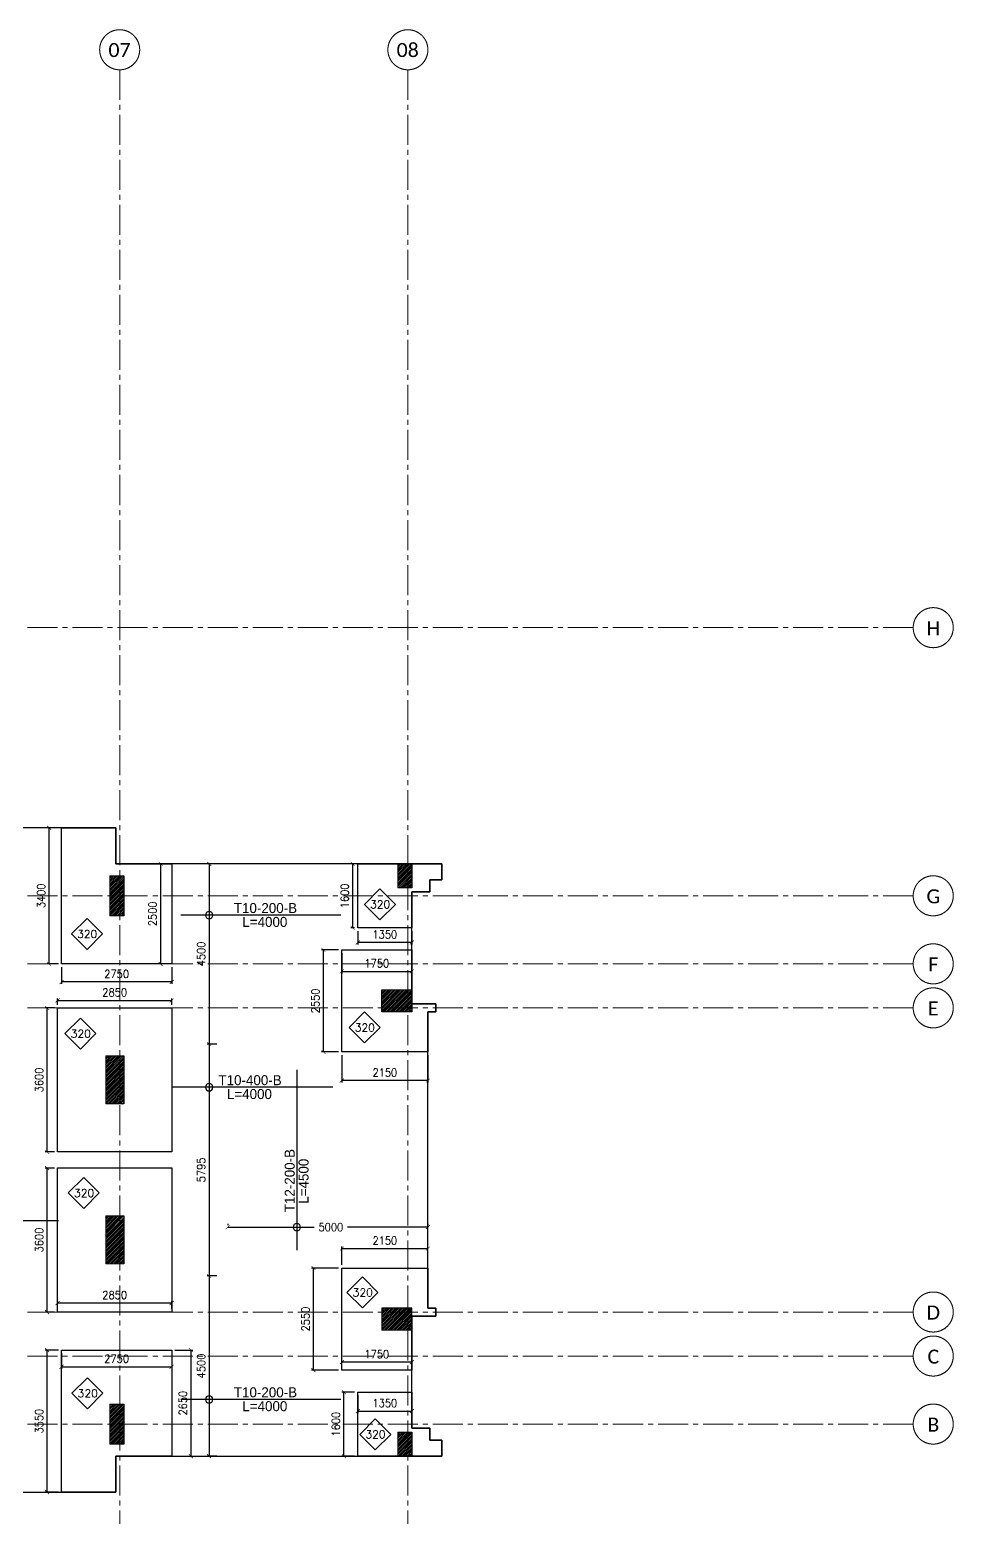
# Model space of a CAD drawing. Header units: millimetres. Extents: x -967280 to 3852, y 2833 to 1955156.
# Drawn here: x -604075 to -581004, y 791610 to 828778 of the extents above; entities that cross this region are included whole.
import ezdxf

# ---------------------------------------------------------------- set-up
doc = ezdxf.new("R2010")
doc.units = ezdxf.units.MM
doc.header["$LTSCALE"] = 1000
doc.header["$PDMODE"] = 35
doc.header["$PDSIZE"] = 25
for name, pattern in [('$0$DASHED2', [0.375, 0.25, -0.125]), ('Columns_Structural070816$0$CENTER2', [1.125, 0.75, -0.125, 0.125, -0.125]), ('HRZN_Line-Ptrn-Sold', [9144001.0, 9144000.0, -1])]:
    doc.linetypes.add(name, pattern=pattern)
for name, color, linetype in [('_N-DIM 3', 7, 'Continuous'), ('B05-FIRST FLOOR PLAN$0$STR_ROOF RFT$0$S-SYMB', 30, 'Continuous'), ('S - col hach', 1, 'Continuous'), ('S -Beams', 2, 'Continuous'), ('S-TEXT', 2, 'Continuous'), ('SLAB', 210, 'Continuous')]:
    doc.layers.add(name, color=color, linetype=linetype)
for name, color, linetype, lineweight in [('A-AX-ATT-100', 7, 'HRZN_Line-Ptrn-Sold', 18), ('S - column', 6, 'Continuous', 60), ('ST-000-AXIS', 9, 'Columns_Structural070816$0$CENTER2', 9), ('ST-203-SLAB-TXT', 7, 'Continuous', 30), ('ST-RFT-BOT', 2, '$0$DASHED2', 30)]:
    doc.layers.add(name, color=color, linetype=linetype, lineweight=lineweight)
doc.styles.add('B05-FIRST FLOOR PLAN$0$T25-100', font='STENCIL.shx', dxfattribs={"height": 250})
doc.styles.add('Calibri_2', font='calibri.ttf', dxfattribs={"height": 300})
doc.styles.add('ROMANC', font='romanc.shx')
doc.styles.add('TUNELNO', font='romans.shx', dxfattribs={"width": 0.9})
doc.dimstyles.new('Copy(2) of DSEC', dxfattribs={"dimtxt": 200, "dimasz": 100, "dimexe": 50, "dimexo": 80, "dimgap": 100, "dimtad": 1, "dimdec": 0, "dimrnd": 5, "dimzin": 0, "dimdsep": 46, "dimtxsty": 'TUNELNO', "dimblk": 'ARCHTICK', "dimcen": 0.09, "dimclrd": 1, "dimclre": 1, "dimclrt": 3, "dimadec": 0, "dimazin": 0, "dimtfac": 0.78125, "dimtdec": 0, "dimtix": 1, "dimtmove": 2, "dimatfit": 3, "dimldrblk": 'ARCHTICK', "dimfxl": 1, "dimtolj": 1, "dimtzin": 0, "dimarcsym": 0})
pattern_1 = [(45, (-768827.84, -371697.415), (-22.4506403, 22.4506403), [])]

# ---------------------------------------------------------------- blocks, each defined once
blk = doc.blocks.new('_ArchTick')
at = {"color": 0, "linetype": 'ByBlock', "const_width": 0.15}
blk.add_lwpolyline([(-0.5, -0.5), (0.5, 0.5)], dxfattribs=at)
blk = doc.blocks.new('*D1324')
at = {"layer": '_N-DIM 3', "color": 1, "linetype": 'Continuous', "lineweight": -2, "ltscale": 30, "transparency": 16777216}
for p, q in [((-603359, 808837), (-603642, 808837)), ((-603592, 805437), (-603592, 808837)), ((-603359, 805437), (-603642, 805437))]:
    blk.add_line(p, q, dxfattribs=at)
at = {"layer": 'Defpoints', "color": 0, "linetype": 'Continuous', "ltscale": 30, "transparency": 16777216}
for p in [(-603592, 808837), (-603279, 808837), (-603279, 805437)]:
    blk.add_point(p, dxfattribs=at)
at = {"layer": '_N-DIM 3', "color": 1, "linetype": 'Continuous', "lineweight": -2, "ltscale": 30, "transparency": 16777216, "xscale": 100, "yscale": 100, "zscale": 100}
for p, rotation in [((-603592, 808837), 90), ((-603592, 805437), 270)]:
    blk.add_blockref('_ArchTick', p, dxfattribs=dict(at, rotation=rotation))
at = {"layer": '_N-DIM 3', "color": 3, "linetype": 'Continuous', "ltscale": 30, "transparency": 16777216, "insert": (-603792, 807137), "char_height": 200, "attachment_point": 5, "rotation": 90, "style": 'TUNELNO'}
blk.add_mtext('\\A1;3400', dxfattribs=at)
blk = doc.blocks.new('*D1325')
at = {"layer": '_N-DIM 3', "color": 1, "linetype": 'Continuous', "lineweight": -2, "ltscale": 30, "transparency": 16777216}
for p, q in [((-603279, 805357), (-603279, 804935)), ((-600529, 805357), (-600529, 804935)), ((-600529, 804985), (-603279, 804985))]:
    blk.add_line(p, q, dxfattribs=at)
at = {"layer": 'Defpoints', "color": 0, "linetype": 'Continuous', "ltscale": 30, "transparency": 16777216}
for p in [(-603279, 805437), (-600529, 805437), (-603279, 804985)]:
    blk.add_point(p, dxfattribs=at)
at = {"layer": '_N-DIM 3', "color": 1, "linetype": 'Continuous', "lineweight": -2, "ltscale": 30, "transparency": 16777216, "xscale": 100, "yscale": 100, "zscale": 100, "rotation": 180}
blk.add_blockref('_ArchTick', (-603279, 804985), dxfattribs=at)
at = {"layer": '_N-DIM 3', "color": 1, "linetype": 'Continuous', "lineweight": -2, "ltscale": 30, "transparency": 16777216, "xscale": 100, "yscale": 100, "zscale": 100}
blk.add_blockref('_ArchTick', (-600529, 804985), dxfattribs=at)
at = {"layer": '_N-DIM 3', "color": 3, "linetype": 'Continuous', "ltscale": 30, "transparency": 16777216, "insert": (-601904, 805185), "char_height": 200, "attachment_point": 5, "style": 'TUNELNO'}
blk.add_mtext('\\A1;2750', dxfattribs=at)
blk = doc.blocks.new('*D1326')
at = {"layer": '_N-DIM 3', "color": 1, "linetype": 'Continuous', "lineweight": -2, "ltscale": 30, "transparency": 16777216}
for p, q in [((-603459, 804337), (-603692, 804337)), ((-603642, 800737), (-603642, 804337)), ((-603459, 800737), (-603692, 800737))]:
    blk.add_line(p, q, dxfattribs=at)
at = {"layer": 'Defpoints', "color": 0, "linetype": 'Continuous', "ltscale": 30, "transparency": 16777216}
for p in [(-603642, 804337), (-603379, 804337), (-603379, 800737)]:
    blk.add_point(p, dxfattribs=at)
at = {"layer": '_N-DIM 3', "color": 1, "linetype": 'Continuous', "lineweight": -2, "ltscale": 30, "transparency": 16777216, "xscale": 100, "yscale": 100, "zscale": 100}
for p, rotation in [((-603642, 804337), 90), ((-603642, 800737), 270)]:
    blk.add_blockref('_ArchTick', p, dxfattribs=dict(at, rotation=rotation))
at = {"layer": '_N-DIM 3', "color": 3, "linetype": 'Continuous', "ltscale": 30, "transparency": 16777216, "insert": (-603842, 802537), "char_height": 200, "attachment_point": 5, "rotation": 90, "style": 'TUNELNO'}
blk.add_mtext('\\A1;3600', dxfattribs=at)
blk = doc.blocks.new('*D1327')
at = {"layer": '_N-DIM 3', "color": 1, "linetype": 'Continuous', "lineweight": -2, "ltscale": 30, "transparency": 16777216}
for p, q in [((-603379, 804417), (-603379, 804575)), ((-603379, 804525), (-600529, 804525)), ((-600529, 804417), (-600529, 804575))]:
    blk.add_line(p, q, dxfattribs=at)
at = {"layer": 'Defpoints', "color": 0, "linetype": 'Continuous', "ltscale": 30, "transparency": 16777216}
for p in [(-603379, 804337), (-600529, 804525), (-600529, 804337)]:
    blk.add_point(p, dxfattribs=at)
at = {"layer": '_N-DIM 3', "color": 1, "linetype": 'Continuous', "lineweight": -2, "ltscale": 30, "transparency": 16777216, "xscale": 100, "yscale": 100, "zscale": 100, "rotation": 180}
blk.add_blockref('_ArchTick', (-603379, 804525), dxfattribs=at)
at = {"layer": '_N-DIM 3', "color": 1, "linetype": 'Continuous', "lineweight": -2, "ltscale": 30, "transparency": 16777216, "xscale": 100, "yscale": 100, "zscale": 100}
blk.add_blockref('_ArchTick', (-600529, 804525), dxfattribs=at)
at = {"layer": '_N-DIM 3', "color": 3, "linetype": 'Continuous', "ltscale": 30, "transparency": 16777216, "insert": (-601954, 804725), "char_height": 200, "attachment_point": 5, "style": 'TUNELNO'}
blk.add_mtext('\\A1;2850', dxfattribs=at)
blk = doc.blocks.new('*D1328')
at = {"layer": '_N-DIM 3', "color": 1, "linetype": 'Continuous', "lineweight": -2, "ltscale": 30, "transparency": 16777216}
for p, q in [((-603459, 800337), (-603692, 800337)), ((-603642, 796737), (-603642, 800337)), ((-603459, 796737), (-603692, 796737))]:
    blk.add_line(p, q, dxfattribs=at)
at = {"layer": 'Defpoints', "color": 0, "linetype": 'Continuous', "ltscale": 30, "transparency": 16777216}
for p in [(-603642, 800337), (-603379, 800337), (-603379, 796737)]:
    blk.add_point(p, dxfattribs=at)
at = {"layer": '_N-DIM 3', "color": 1, "linetype": 'Continuous', "lineweight": -2, "ltscale": 30, "transparency": 16777216, "xscale": 100, "yscale": 100, "zscale": 100}
for p, rotation in [((-603642, 800337), 90), ((-603642, 796737), 270)]:
    blk.add_blockref('_ArchTick', p, dxfattribs=dict(at, rotation=rotation))
at = {"layer": '_N-DIM 3', "color": 3, "linetype": 'Continuous', "ltscale": 30, "transparency": 16777216, "insert": (-603842, 798537), "char_height": 200, "attachment_point": 5, "rotation": 90, "style": 'TUNELNO'}
blk.add_mtext('\\A1;3600', dxfattribs=at)
blk = doc.blocks.new('*D1329')
at = {"layer": '_N-DIM 3', "color": 1, "linetype": 'Continuous', "lineweight": -2, "ltscale": 30, "transparency": 16777216}
for p, q in [((-603359, 795787), (-603692, 795787)), ((-603642, 792237), (-603642, 795787)), ((-603359, 792237), (-603692, 792237))]:
    blk.add_line(p, q, dxfattribs=at)
at = {"layer": 'Defpoints', "color": 0, "linetype": 'Continuous', "ltscale": 30, "transparency": 16777216}
for p in [(-603642, 795787), (-603279, 795787), (-603279, 792237)]:
    blk.add_point(p, dxfattribs=at)
at = {"layer": '_N-DIM 3', "color": 1, "linetype": 'Continuous', "lineweight": -2, "ltscale": 30, "transparency": 16777216, "xscale": 100, "yscale": 100, "zscale": 100}
for p, rotation in [((-603642, 795787), 90), ((-603642, 792237), 270)]:
    blk.add_blockref('_ArchTick', p, dxfattribs=dict(at, rotation=rotation))
at = {"layer": '_N-DIM 3', "color": 3, "linetype": 'Continuous', "ltscale": 30, "transparency": 16777216, "insert": (-603842, 794012), "char_height": 200, "attachment_point": 5, "rotation": 90, "style": 'TUNELNO'}
blk.add_mtext('\\A1;3550', dxfattribs=at)
blk = doc.blocks.new('*D1330')
at = {"layer": '_N-DIM 3', "color": 1, "linetype": 'Continuous', "lineweight": -2, "ltscale": 30, "transparency": 16777216}
for p, q in [((-603279, 795707), (-603279, 795322)), ((-600529, 795707), (-600529, 795322)), ((-603279, 795372), (-600529, 795372))]:
    blk.add_line(p, q, dxfattribs=at)
at = {"layer": 'Defpoints', "color": 0, "linetype": 'Continuous', "ltscale": 30, "transparency": 16777216}
for p in [(-603279, 795787), (-600529, 795787), (-600529, 795372)]:
    blk.add_point(p, dxfattribs=at)
at = {"layer": '_N-DIM 3', "color": 1, "linetype": 'Continuous', "lineweight": -2, "ltscale": 30, "transparency": 16777216, "xscale": 100, "yscale": 100, "zscale": 100, "rotation": 180}
blk.add_blockref('_ArchTick', (-603279, 795372), dxfattribs=at)
at = {"layer": '_N-DIM 3', "color": 1, "linetype": 'Continuous', "lineweight": -2, "ltscale": 30, "transparency": 16777216, "xscale": 100, "yscale": 100, "zscale": 100}
blk.add_blockref('_ArchTick', (-600529, 795372), dxfattribs=at)
at = {"layer": '_N-DIM 3', "color": 3, "linetype": 'Continuous', "ltscale": 30, "transparency": 16777216, "insert": (-601904, 795572), "char_height": 200, "attachment_point": 5, "style": 'TUNELNO'}
blk.add_mtext('\\A1;2750', dxfattribs=at)
blk = doc.blocks.new('*D1331')
at = {"layer": '_N-DIM 3', "color": 1, "linetype": 'Continuous', "lineweight": -2, "ltscale": 30, "transparency": 16777216}
for p, q in [((-603379, 796817), (-603379, 797013)), ((-600529, 796963), (-603379, 796963)), ((-600529, 796817), (-600529, 797013))]:
    blk.add_line(p, q, dxfattribs=at)
at = {"layer": 'Defpoints', "color": 0, "linetype": 'Continuous', "ltscale": 30, "transparency": 16777216}
for p in [(-603379, 796963), (-603379, 796737), (-600529, 796737)]:
    blk.add_point(p, dxfattribs=at)
at = {"layer": '_N-DIM 3', "color": 1, "linetype": 'Continuous', "lineweight": -2, "ltscale": 30, "transparency": 16777216, "xscale": 100, "yscale": 100, "zscale": 100, "rotation": 180}
blk.add_blockref('_ArchTick', (-603379, 796963), dxfattribs=at)
at = {"layer": '_N-DIM 3', "color": 1, "linetype": 'Continuous', "lineweight": -2, "ltscale": 30, "transparency": 16777216, "xscale": 100, "yscale": 100, "zscale": 100}
blk.add_blockref('_ArchTick', (-600529, 796963), dxfattribs=at)
at = {"layer": '_N-DIM 3', "color": 3, "linetype": 'Continuous', "ltscale": 30, "transparency": 16777216, "insert": (-601954, 797163), "char_height": 200, "attachment_point": 5, "style": 'TUNELNO'}
blk.add_mtext('\\A1;2850', dxfattribs=at)
blk = doc.blocks.new('*D1332')
at = {"layer": '_N-DIM 3', "color": 1, "linetype": 'Continuous', "lineweight": -2, "ltscale": 30, "transparency": 16777216}
for p, q in [((-600449, 795787), (-600000, 795787)), ((-600050, 795787), (-600050, 793137)), ((-600449, 793137), (-600000, 793137))]:
    blk.add_line(p, q, dxfattribs=at)
at = {"layer": 'Defpoints', "color": 0, "linetype": 'Continuous', "ltscale": 30, "transparency": 16777216}
for p in [(-600529, 795787), (-600529, 793137), (-600050, 793137)]:
    blk.add_point(p, dxfattribs=at)
at = {"layer": '_N-DIM 3', "color": 1, "linetype": 'Continuous', "lineweight": -2, "ltscale": 30, "transparency": 16777216, "xscale": 100, "yscale": 100, "zscale": 100}
for p, rotation in [((-600050, 795787), 90), ((-600050, 793137), 270)]:
    blk.add_blockref('_ArchTick', p, dxfattribs=dict(at, rotation=rotation))
at = {"layer": '_N-DIM 3', "color": 3, "linetype": 'Continuous', "ltscale": 30, "transparency": 16777216, "insert": (-600250, 794462), "char_height": 200, "attachment_point": 5, "rotation": 90, "style": 'TUNELNO'}
blk.add_mtext('\\A1;2650', dxfattribs=at)
blk = doc.blocks.new('*D1335')
at = {"layer": '_N-DIM 3', "color": 1, "linetype": 'Continuous', "lineweight": -2, "ltscale": 30, "transparency": 16777216}
for p, q in [((-596279, 797917), (-596279, 798373)), ((-594129, 797917), (-594129, 798373)), ((-596279, 798323), (-594129, 798323))]:
    blk.add_line(p, q, dxfattribs=at)
at = {"layer": 'Defpoints', "color": 0, "linetype": 'Continuous', "ltscale": 30, "transparency": 16777216}
for p in [(-594129, 798323), (-596279, 797837), (-594129, 797837)]:
    blk.add_point(p, dxfattribs=at)
at = {"layer": '_N-DIM 3', "color": 1, "linetype": 'Continuous', "lineweight": -2, "ltscale": 30, "transparency": 16777216, "xscale": 100, "yscale": 100, "zscale": 100, "rotation": 180}
blk.add_blockref('_ArchTick', (-596279, 798323), dxfattribs=at)
at = {"layer": '_N-DIM 3', "color": 1, "linetype": 'Continuous', "lineweight": -2, "ltscale": 30, "transparency": 16777216, "xscale": 100, "yscale": 100, "zscale": 100}
blk.add_blockref('_ArchTick', (-594129, 798323), dxfattribs=at)
at = {"layer": '_N-DIM 3', "color": 3, "linetype": 'Continuous', "ltscale": 30, "transparency": 16777216, "insert": (-595204, 798523), "char_height": 200, "attachment_point": 5, "style": 'TUNELNO'}
blk.add_mtext('\\A1;2150', dxfattribs=at)
blk = doc.blocks.new('*D1336')
at = {"layer": '_N-DIM 3', "color": 1, "linetype": 'Continuous', "lineweight": -2, "ltscale": 30, "transparency": 16777216}
for p, q in [((-596359, 797837), (-597036, 797837)), ((-596986, 795287), (-596986, 797837)), ((-596359, 795287), (-597036, 795287))]:
    blk.add_line(p, q, dxfattribs=at)
at = {"layer": 'Defpoints', "color": 0, "linetype": 'Continuous', "ltscale": 30, "transparency": 16777216}
for p in [(-596986, 797837), (-596279, 797837), (-596279, 795287)]:
    blk.add_point(p, dxfattribs=at)
at = {"layer": '_N-DIM 3', "color": 1, "linetype": 'Continuous', "lineweight": -2, "ltscale": 30, "transparency": 16777216, "xscale": 100, "yscale": 100, "zscale": 100}
for p, rotation in [((-596986, 797837), 90), ((-596986, 795287), 270)]:
    blk.add_blockref('_ArchTick', p, dxfattribs=dict(at, rotation=rotation))
at = {"layer": '_N-DIM 3', "color": 3, "linetype": 'Continuous', "ltscale": 30, "transparency": 16777216, "insert": (-597186, 796562), "char_height": 200, "attachment_point": 5, "rotation": 90, "style": 'TUNELNO'}
blk.add_mtext('\\A1;2550', dxfattribs=at)
blk = doc.blocks.new('*D1337')
at = {"layer": '_N-DIM 3', "color": 1, "linetype": 'Continuous', "lineweight": -2, "ltscale": 30, "transparency": 16777216}
for p, q in [((-596279, 795367), (-596279, 795536)), ((-594529, 795486), (-596279, 795486)), ((-594529, 795367), (-594529, 795536))]:
    blk.add_line(p, q, dxfattribs=at)
at = {"layer": 'Defpoints', "color": 0, "linetype": 'Continuous', "ltscale": 30, "transparency": 16777216}
for p in [(-596279, 795486), (-596279, 795287), (-594529, 795287)]:
    blk.add_point(p, dxfattribs=at)
at = {"layer": '_N-DIM 3', "color": 1, "linetype": 'Continuous', "lineweight": -2, "ltscale": 30, "transparency": 16777216, "xscale": 100, "yscale": 100, "zscale": 100, "rotation": 180}
blk.add_blockref('_ArchTick', (-596279, 795486), dxfattribs=at)
at = {"layer": '_N-DIM 3', "color": 1, "linetype": 'Continuous', "lineweight": -2, "ltscale": 30, "transparency": 16777216, "xscale": 100, "yscale": 100, "zscale": 100}
blk.add_blockref('_ArchTick', (-594529, 795486), dxfattribs=at)
at = {"layer": '_N-DIM 3', "color": 3, "linetype": 'Continuous', "ltscale": 30, "transparency": 16777216, "insert": (-595404, 795686), "char_height": 200, "attachment_point": 5, "style": 'TUNELNO'}
blk.add_mtext('\\A1;1750', dxfattribs=at)
blk = doc.blocks.new('*D1338')
at = {"layer": '_N-DIM 3', "color": 1, "linetype": 'Continuous', "lineweight": -2, "ltscale": 30, "transparency": 16777216}
for p, q in [((-595879, 794657), (-595879, 794213)), ((-594529, 794657), (-594529, 794213)), ((-595879, 794263), (-594529, 794263))]:
    blk.add_line(p, q, dxfattribs=at)
at = {"layer": 'Defpoints', "color": 0, "linetype": 'Continuous', "ltscale": 30, "transparency": 16777216}
for p in [(-595879, 794737), (-594529, 794737), (-594529, 794263)]:
    blk.add_point(p, dxfattribs=at)
at = {"layer": '_N-DIM 3', "color": 1, "linetype": 'Continuous', "lineweight": -2, "ltscale": 30, "transparency": 16777216, "xscale": 100, "yscale": 100, "zscale": 100, "rotation": 180}
blk.add_blockref('_ArchTick', (-595879, 794263), dxfattribs=at)
at = {"layer": '_N-DIM 3', "color": 1, "linetype": 'Continuous', "lineweight": -2, "ltscale": 30, "transparency": 16777216, "xscale": 100, "yscale": 100, "zscale": 100}
blk.add_blockref('_ArchTick', (-594529, 794263), dxfattribs=at)
at = {"layer": '_N-DIM 3', "color": 3, "linetype": 'Continuous', "ltscale": 30, "transparency": 16777216, "insert": (-595204, 794463), "char_height": 200, "attachment_point": 5, "style": 'TUNELNO'}
blk.add_mtext('\\A1;1350', dxfattribs=at)
blk = doc.blocks.new('*D1345')
at = {"layer": '_N-DIM 3', "color": 1, "linetype": 'Continuous', "lineweight": -2, "ltscale": 30, "transparency": 16777216}
for p, q in [((-595959, 794737), (-596276, 794737)), ((-596226, 793137), (-596226, 794737)), ((-595959, 793137), (-596276, 793137))]:
    blk.add_line(p, q, dxfattribs=at)
at = {"layer": 'Defpoints', "color": 0, "linetype": 'Continuous', "ltscale": 30, "transparency": 16777216}
for p in [(-596226, 794737), (-595879, 794737), (-595879, 793137)]:
    blk.add_point(p, dxfattribs=at)
at = {"layer": '_N-DIM 3', "color": 1, "linetype": 'Continuous', "lineweight": -2, "ltscale": 30, "transparency": 16777216, "xscale": 100, "yscale": 100, "zscale": 100}
for p, rotation in [((-596226, 794737), 90), ((-596226, 793137), 270)]:
    blk.add_blockref('_ArchTick', p, dxfattribs=dict(at, rotation=rotation))
at = {"layer": '_N-DIM 3', "color": 3, "linetype": 'Continuous', "ltscale": 30, "transparency": 16777216, "insert": (-596426, 793937), "char_height": 200, "attachment_point": 5, "rotation": 90, "style": 'TUNELNO'}
blk.add_mtext('\\A1;1600', dxfattribs=at)
blk = doc.blocks.new('*D1346')
at = {"layer": '_N-DIM 3', "color": 1, "linetype": 'Continuous', "lineweight": -2, "ltscale": 30, "transparency": 16777216}
for p, q in [((-595959, 807937), (-596057, 807937)), ((-596007, 806337), (-596007, 807937)), ((-595959, 806337), (-596057, 806337))]:
    blk.add_line(p, q, dxfattribs=at)
at = {"layer": 'Defpoints', "color": 0, "linetype": 'Continuous', "ltscale": 30, "transparency": 16777216}
for p in [(-596007, 807937), (-595879, 807937), (-595879, 806337)]:
    blk.add_point(p, dxfattribs=at)
at = {"layer": '_N-DIM 3', "color": 1, "linetype": 'Continuous', "lineweight": -2, "ltscale": 30, "transparency": 16777216, "xscale": 100, "yscale": 100, "zscale": 100}
for p, rotation in [((-596007, 807937), 90), ((-596007, 806337), 270)]:
    blk.add_blockref('_ArchTick', p, dxfattribs=dict(at, rotation=rotation))
at = {"layer": '_N-DIM 3', "color": 3, "linetype": 'Continuous', "ltscale": 30, "transparency": 16777216, "insert": (-596207, 807137), "char_height": 200, "attachment_point": 5, "rotation": 90, "style": 'TUNELNO'}
blk.add_mtext('\\A1;1600', dxfattribs=at)
blk = doc.blocks.new('*D1347')
at = {"layer": '_N-DIM 3', "color": 1, "linetype": 'Continuous', "lineweight": -2, "ltscale": 30, "transparency": 16777216}
for p, q in [((-595879, 806257), (-595879, 805921)), ((-594529, 806257), (-594529, 805921)), ((-594529, 805971), (-595879, 805971))]:
    blk.add_line(p, q, dxfattribs=at)
at = {"layer": 'Defpoints', "color": 0, "linetype": 'Continuous', "ltscale": 30, "transparency": 16777216}
for p in [(-595879, 806337), (-594529, 806337), (-595879, 805971)]:
    blk.add_point(p, dxfattribs=at)
at = {"layer": '_N-DIM 3', "color": 1, "linetype": 'Continuous', "lineweight": -2, "ltscale": 30, "transparency": 16777216, "xscale": 100, "yscale": 100, "zscale": 100, "rotation": 180}
blk.add_blockref('_ArchTick', (-595879, 805971), dxfattribs=at)
at = {"layer": '_N-DIM 3', "color": 1, "linetype": 'Continuous', "lineweight": -2, "ltscale": 30, "transparency": 16777216, "xscale": 100, "yscale": 100, "zscale": 100}
blk.add_blockref('_ArchTick', (-594529, 805971), dxfattribs=at)
at = {"layer": '_N-DIM 3', "color": 3, "linetype": 'Continuous', "ltscale": 30, "transparency": 16777216, "insert": (-595204, 806171), "char_height": 200, "attachment_point": 5, "style": 'TUNELNO'}
blk.add_mtext('\\A1;1350', dxfattribs=at)
blk = doc.blocks.new('*D1348')
at = {"layer": '_N-DIM 3', "color": 1, "linetype": 'Continuous', "lineweight": -2, "ltscale": 30, "transparency": 16777216}
for p, q in [((-596359, 805787), (-596789, 805787)), ((-596739, 803237), (-596739, 805787)), ((-596359, 803237), (-596789, 803237))]:
    blk.add_line(p, q, dxfattribs=at)
at = {"layer": 'Defpoints', "color": 0, "linetype": 'Continuous', "ltscale": 30, "transparency": 16777216}
for p in [(-596739, 805787), (-596279, 805787), (-596279, 803237)]:
    blk.add_point(p, dxfattribs=at)
at = {"layer": '_N-DIM 3', "color": 1, "linetype": 'Continuous', "lineweight": -2, "ltscale": 30, "transparency": 16777216, "xscale": 100, "yscale": 100, "zscale": 100}
for p, rotation in [((-596739, 805787), 90), ((-596739, 803237), 270)]:
    blk.add_blockref('_ArchTick', p, dxfattribs=dict(at, rotation=rotation))
at = {"layer": '_N-DIM 3', "color": 3, "linetype": 'Continuous', "ltscale": 30, "transparency": 16777216, "insert": (-596939, 804512), "char_height": 200, "attachment_point": 5, "rotation": 90, "style": 'TUNELNO'}
blk.add_mtext('\\A1;2550', dxfattribs=at)
blk = doc.blocks.new('*D1349')
at = {"layer": '_N-DIM 3', "color": 1, "linetype": 'Continuous', "lineweight": -2, "ltscale": 30, "transparency": 16777216}
for p, q in [((-596279, 803157), (-596279, 802472)), ((-594129, 803157), (-594129, 802472)), ((-594129, 802522), (-596279, 802522))]:
    blk.add_line(p, q, dxfattribs=at)
at = {"layer": 'Defpoints', "color": 0, "linetype": 'Continuous', "ltscale": 30, "transparency": 16777216}
for p in [(-596279, 803237), (-594129, 803237), (-596279, 802522)]:
    blk.add_point(p, dxfattribs=at)
at = {"layer": '_N-DIM 3', "color": 1, "linetype": 'Continuous', "lineweight": -2, "ltscale": 30, "transparency": 16777216, "xscale": 100, "yscale": 100, "zscale": 100, "rotation": 180}
blk.add_blockref('_ArchTick', (-596279, 802522), dxfattribs=at)
at = {"layer": '_N-DIM 3', "color": 1, "linetype": 'Continuous', "lineweight": -2, "ltscale": 30, "transparency": 16777216, "xscale": 100, "yscale": 100, "zscale": 100}
blk.add_blockref('_ArchTick', (-594129, 802522), dxfattribs=at)
at = {"layer": '_N-DIM 3', "color": 3, "linetype": 'Continuous', "ltscale": 30, "transparency": 16777216, "insert": (-595204, 802722), "char_height": 200, "attachment_point": 5, "style": 'TUNELNO'}
blk.add_mtext('\\A1;2150', dxfattribs=at)
blk = doc.blocks.new('*D1350')
at = {"layer": '_N-DIM 3', "color": 1, "linetype": 'Continuous', "lineweight": -2, "ltscale": 30, "transparency": 16777216}
for p, q in [((-596279, 805707), (-596279, 805201)), ((-594529, 805707), (-594529, 805201)), ((-596279, 805251), (-594529, 805251))]:
    blk.add_line(p, q, dxfattribs=at)
at = {"layer": 'Defpoints', "color": 0, "linetype": 'Continuous', "ltscale": 30, "transparency": 16777216}
for p in [(-596279, 805787), (-594529, 805787), (-594529, 805251)]:
    blk.add_point(p, dxfattribs=at)
at = {"layer": '_N-DIM 3', "color": 1, "linetype": 'Continuous', "lineweight": -2, "ltscale": 30, "transparency": 16777216, "xscale": 100, "yscale": 100, "zscale": 100, "rotation": 180}
blk.add_blockref('_ArchTick', (-596279, 805251), dxfattribs=at)
at = {"layer": '_N-DIM 3', "color": 1, "linetype": 'Continuous', "lineweight": -2, "ltscale": 30, "transparency": 16777216, "xscale": 100, "yscale": 100, "zscale": 100}
blk.add_blockref('_ArchTick', (-594529, 805251), dxfattribs=at)
at = {"layer": '_N-DIM 3', "color": 3, "linetype": 'Continuous', "ltscale": 30, "transparency": 16777216, "insert": (-595404, 805451), "char_height": 200, "attachment_point": 5, "style": 'TUNELNO'}
blk.add_mtext('\\A1;1750', dxfattribs=at)
blk = doc.blocks.new('*D790')
at = {"layer": '_N-DIM 3', "color": 1, "lineweight": -2, "ltscale": 30, "transparency": 16777216}
for p, q in [((-599627, 803435), (-599643, 803435)), ((-599593, 803435), (-599593, 797640)), ((-599580, 797640), (-599643, 797640))]:
    blk.add_line(p, q, dxfattribs=at)
at = {"layer": 'Defpoints', "color": 0, "ltscale": 30, "transparency": 16777216}
for p in [(-599547, 803435), (-599593, 797640), (-599500, 797640)]:
    blk.add_point(p, dxfattribs=at)
at = {"layer": '_N-DIM 3', "color": 1, "lineweight": -2, "ltscale": 30, "transparency": 16777216, "xscale": 100, "yscale": 100, "zscale": 100}
for p, rotation in [((-599593, 803435), 90), ((-599593, 797640), 270)]:
    blk.add_blockref('_ArchTick', p, dxfattribs=dict(at, rotation=rotation))
at = {"layer": '_N-DIM 3', "color": 3, "ltscale": 30, "transparency": 16777216, "insert": (-599793, 800289), "char_height": 200, "attachment_point": 5, "rotation": 90, "style": 'TUNELNO'}
blk.add_mtext('\\A1;5795', dxfattribs=at)
blk = doc.blocks.new('*D800')
at = {"layer": '_N-DIM 3', "color": 1, "lineweight": -2, "ltscale": 30, "transparency": 16777216}
for p, q in [((-599129, 798939), (-599129, 798909)), ((-599129, 798859), (-596969, 798859)), ((-594129, 798859), (-596135, 798859)), ((-594129, 798939), (-594129, 798909))]:
    blk.add_line(p, q, dxfattribs=at)
at = {"layer": 'Defpoints', "color": 0, "ltscale": 30, "transparency": 16777216}
for p in [(-599129, 798859), (-594129, 798859), (-594129, 798859)]:
    blk.add_point(p, dxfattribs=at)
at = {"layer": '_N-DIM 3', "color": 1, "lineweight": -2, "ltscale": 30, "transparency": 16777216, "xscale": 100, "yscale": 100, "zscale": 100, "rotation": 180}
blk.add_blockref('_ArchTick', (-599129, 798859), dxfattribs=at)
at = {"layer": '_N-DIM 3', "color": 1, "lineweight": -2, "ltscale": 30, "transparency": 16777216, "xscale": 100, "yscale": 100, "zscale": 100}
blk.add_blockref('_ArchTick', (-594129, 798859), dxfattribs=at)
at = {"layer": '_N-DIM 3', "color": 3, "ltscale": 30, "transparency": 16777216, "insert": (-596552, 798859), "char_height": 200, "attachment_point": 5, "style": 'TUNELNO'}
blk.add_mtext('\\A1;5000', dxfattribs=at)
blk = doc.blocks.new('*D803')
at = {"layer": '_N-DIM 3', "color": 1, "lineweight": -2, "ltscale": 30, "transparency": 16777216}
for p, q in [((-599400, 807937), (-599643, 807937)), ((-599593, 807937), (-599593, 803435)), ((-599400, 803435), (-599643, 803435))]:
    blk.add_line(p, q, dxfattribs=at)
at = {"layer": 'Defpoints', "color": 0, "ltscale": 30, "transparency": 16777216}
for p in [(-599320, 807937), (-599593, 803435), (-599320, 803435)]:
    blk.add_point(p, dxfattribs=at)
at = {"layer": '_N-DIM 3', "color": 1, "lineweight": -2, "ltscale": 30, "transparency": 16777216, "xscale": 100, "yscale": 100, "zscale": 100}
for p, rotation in [((-599593, 807937), 90), ((-599593, 803435), 270)]:
    blk.add_blockref('_ArchTick', p, dxfattribs=dict(at, rotation=rotation))
at = {"layer": '_N-DIM 3', "color": 3, "ltscale": 30, "transparency": 16777216, "insert": (-599793, 805686), "char_height": 200, "attachment_point": 5, "rotation": 90, "style": 'TUNELNO'}
blk.add_mtext('\\A1;4500', dxfattribs=at)
blk = doc.blocks.new('*D1339')
at = {"layer": '_N-DIM 3', "color": 1, "linetype": 'Continuous', "lineweight": -2, "ltscale": 30, "transparency": 16777216}
for p, q in [((-600609, 807937), (-600856, 807937)), ((-600806, 807937), (-600806, 805437)), ((-600609, 805437), (-600856, 805437))]:
    blk.add_line(p, q, dxfattribs=at)
at = {"layer": 'Defpoints', "color": 0, "linetype": 'Continuous', "ltscale": 30, "transparency": 16777216}
for p in [(-600529, 807937), (-600806, 805437), (-600529, 805437)]:
    blk.add_point(p, dxfattribs=at)
at = {"layer": '_N-DIM 3', "color": 1, "linetype": 'Continuous', "lineweight": -2, "ltscale": 30, "transparency": 16777216, "xscale": 100, "yscale": 100, "zscale": 100}
for p, rotation in [((-600806, 807937), 90), ((-600806, 805437), 270)]:
    blk.add_blockref('_ArchTick', p, dxfattribs=dict(at, rotation=rotation))
at = {"layer": '_N-DIM 3', "color": 3, "linetype": 'Continuous', "ltscale": 30, "transparency": 16777216, "insert": (-601006, 806687), "char_height": 200, "attachment_point": 5, "rotation": 90, "style": 'TUNELNO'}
blk.add_mtext('\\A1;2500', dxfattribs=at)
blk = doc.blocks.new('*D785')
at = {"layer": '_N-DIM 3', "color": 1, "lineweight": -2, "ltscale": 30, "transparency": 16777216}
for p, q in [((-599400, 797640), (-599643, 797640)), ((-599593, 797640), (-599593, 793137)), ((-599400, 793137), (-599643, 793137))]:
    blk.add_line(p, q, dxfattribs=at)
at = {"layer": 'Defpoints', "color": 0, "ltscale": 30, "transparency": 16777216}
for p in [(-599320, 797640), (-599593, 793137), (-599320, 793137)]:
    blk.add_point(p, dxfattribs=at)
at = {"layer": '_N-DIM 3', "color": 1, "lineweight": -2, "ltscale": 30, "transparency": 16777216, "xscale": 100, "yscale": 100, "zscale": 100}
for p, rotation in [((-599593, 797640), 90), ((-599593, 793137), 270)]:
    blk.add_blockref('_ArchTick', p, dxfattribs=dict(at, rotation=rotation))
at = {"layer": '_N-DIM 3', "color": 3, "ltscale": 30, "transparency": 16777216, "insert": (-599793, 795389), "char_height": 200, "attachment_point": 5, "rotation": 90, "style": 'TUNELNO'}
blk.add_mtext('\\A1;4500', dxfattribs=at)
blk = doc.blocks.new('str col f1')
at = {"layer": 'S - col hach'}
h = blk.add_hatch(dxfattribs=at)
h.set_pattern_fill('ANSI31', color=2, scale=10)
h.set_pattern_definition(pattern_1)
h.paths.add_polyline_path([(-498879, 855755), (-498879, 856355), (-499229, 856355), (-499229, 855755), (-499125, 855755)])
h = blk.add_hatch(dxfattribs=at)
h.set_pattern_fill('ANSI31', color=2, scale=10)
h.set_pattern_definition(pattern_1)
h.paths.add_polyline_path([(-506079, 855055), (-506079, 856055), (-506429, 856055), (-506429, 855055)])
h = blk.add_hatch(dxfattribs=at)
h.set_pattern_fill('ANSI31', color=2, scale=10)
h.set_pattern_definition([(45, (-768827.84, -374397.416), (-22.4506403, 22.4506403), [])])
h.paths.add_polyline_path([(-499372, 852655), (-498879, 852655), (-498879, 853205), (-499629, 853205), (-499629, 852655)])
h = blk.add_hatch(dxfattribs=at)
h.set_pattern_fill('ANSI31', color=2, scale=10)
h.set_pattern_definition([(45, (-768777.84, -376697.415), (-22.4506403, 22.4506403), [])])
h.paths.add_polyline_path([(-506079, 850355), (-506079, 851555), (-506529, 851555), (-506529, 850355)])
h = blk.add_hatch(dxfattribs=at)
h.set_pattern_fill('ANSI31', color=2, scale=10)
h.set_pattern_definition([(45, (-1081761.88, -626335.02), (-22.4506403, 22.4506403), [])])
h.paths.add_polyline_path([(-506079, 847555), (-506529, 847555), (-506529, 846355), (-506079, 846355)])
h = blk.add_hatch(dxfattribs=at)
h.set_pattern_fill('ANSI31', color=2, scale=10)
h.set_pattern_definition([(45, (-768827.84, -382297.416), (-22.4506403, 22.4506403), [])])
h.paths.add_polyline_path([(-499372, 844705), (-498879, 844705), (-498879, 845255), (-499629, 845255), (-499629, 844705)])
h = blk.add_hatch(dxfattribs=at)
h.set_pattern_fill('ANSI31', color=2, scale=10)
h.set_pattern_definition([(45, (-768827.84, -371897.415), (-22.4506403, 22.4506403), [])])
h.paths.add_polyline_path([(-506429, 841855), (-506079, 841855), (-506079, 842855), (-506429, 842855)])
h = blk.add_hatch(dxfattribs=at)
h.set_pattern_fill('ANSI31', color=2, scale=10)
h.set_pattern_definition(pattern_1)
h.paths.add_polyline_path([(-499229, 842155), (-499229, 841555), (-498879, 841555), (-498879, 842155)])
at = {"layer": 'S - column', "lineweight": 15}
for points in [[(-499229, 855755), (-498879, 855755), (-498879, 856355), (-499229, 856355)], [(-506429, 855055), (-506079, 855055), (-506079, 856055), (-506429, 856055)], [(-499629, 852655), (-498879, 852655), (-498879, 853205), (-499629, 853205)], [(-506529, 850355), (-506079, 850355), (-506079, 851555), (-506529, 851555)], [(-506529, 846355), (-506079, 846355), (-506079, 847555), (-506529, 847555)], [(-499629, 844705), (-498879, 844705), (-498879, 845255), (-499629, 845255)], [(-506429, 841855), (-506429, 842855), (-506079, 842855), (-506079, 841855)], [(-498879, 842155), (-498879, 841555), (-499229, 841555), (-499229, 842155)]]:
    blk.add_lwpolyline(points, close=True, dxfattribs=at)
at = {"layer": 'ST-RFT-BOT', "color": 7, "linetype": 'Continuous', "ltscale": 30}
for points in [[(-499229, 856355), (-498879, 856355), (-498879, 855755), (-499229, 855755)], [(-506429, 856055), (-506079, 856055), (-506079, 855055), (-506429, 855055)], [(-498879, 853205), (-498879, 852655), (-499629, 852655), (-499629, 853205)], [(-506529, 851555), (-506079, 851555), (-506079, 850355), (-506529, 850355)], [(-506529, 847555), (-506079, 847555), (-506079, 846355)], [(-498879, 844705), (-498879, 845255), (-499629, 845255), (-499629, 844705)], [(-506429, 842855), (-506079, 842855), (-506079, 841855), (-506429, 841855)], [(-499229, 842155), (-498879, 842155), (-498879, 841555), (-499229, 841555)]]:
    blk.add_lwpolyline(points, dxfattribs=at)
blk = doc.blocks.new('Grid - HRZN_G-Datm-Grid-Head-1554275-FIRST FLOOR FFL_1_')
at = {"layer": 'A-AX-ATT-100'}
blk.add_circle((0, 0), 5, dxfattribs=at)
blk = doc.blocks.new('AXES-00')
at = {"layer": 'ST-000-AXIS'}
for p, q in [((555898.9, 750979.6), (555898.9, 695813.8)), ((563098.9, 750979.6), (563098.9, 695813.8)), ((575723.2, 737039.7), (505674.3, 737039.7)), ((575723.2, 730339.7), (505674.3, 730339.7)), ((575723.2, 728639.7), (505674.3, 728639.7)), ((575723.2, 727539.7), (505674.3, 727539.7)), ((575723.2, 719939.7), (505674.3, 719939.7)), ((575723.2, 718839.7), (505674.3, 718839.7)), ((575723.2, 717139.7), (505674.3, 717139.7))]:
    blk.add_line(p, q, dxfattribs=at)
at = {"layer": 'A-AX-ATT-100'}
for p, xscale, yscale, zscale, rotation in [((555898.9, 751479.6), 99.99999999999993, 99.99999999999993, 99.99999999999993, 180), ((563098.9, 751479.6), 99.99999999999993, 99.99999999999993, 99.99999999999993, 180), ((576223.2, 737039.7), 100.0000000000001, 100.0000000000001, 100.0000000000001, 90), ((576223.2, 730339.7), 100.0000000000001, 100.0000000000001, 100.0000000000001, 90), ((576223.2, 728639.7), 100.0000000000001, 100.0000000000001, 100.0000000000001, 90), ((576223.2, 727539.7), 100.0000000000001, 100.0000000000001, 100.0000000000001, 90), ((576223.2, 719939.7), 100.0000000000001, 100.0000000000001, 100.0000000000001, 90), ((576223.2, 718839.7), 100.0000000000001, 100.0000000000001, 100.0000000000001, 90), ((576223.2, 717139.7), 100.0000000000001, 100.0000000000001, 100.0000000000001, 90)]:
    blk.add_blockref('Grid - HRZN_G-Datm-Grid-Head-1554275-FIRST FLOOR FFL_1_', p, dxfattribs=dict(at, xscale=xscale, yscale=yscale, zscale=zscale, rotation=rotation))
at = {"layer": 'A-AX-ATT-100', "linetype": 'Continuous', "lineweight": 13, "char_height": 350, "attachment_point": 1, "style": 'Calibri_2'}
for s, insert, width in [('07', (555618, 751647.5), 673.417), ('08', (562818, 751647.5), 673.417), ('H', (576054.2, 737201), 416.877), ('G', (576054.2, 730501), 416.877), ('F', (576100.7, 728801), 304.641), ('E', (576090.7, 727701), 328.692), ('D', (576057.7, 720101), 408.861), ('C', (576080.7, 719001), 352.742), ('B', (576077.2, 717301), 360.759)]:
    blk.add_mtext(s, dxfattribs=dict(at, insert=insert, width=width))

msp = doc.modelspace()

# ---------------------------------------------------------------- linework, layer by layer
at = {"layer": 'B05-FIRST FLOOR PLAN$0$STR_ROOF RFT$0$S-SYMB', "extrusion": (0, 0, -1)}
for centre in [(599592.7, 806654.5), (599592.7, 802354), (597403.4, 798858.7), (599592.7, 794554.5)]:
    msp.add_circle(centre, 92.8, dxfattribs=at)
at = {"layer": 'S -Beams'}
msp.add_lwpolyline([(-604328.7, 792237.4), (-601928.7, 792237.4), (-601928.7, 793137.4), (-595028.8, 793137.4), (-593778.8, 793137.4), (-593778.8, 793537.4), (-594078.8, 793537.4), (-594078.8, 793837.4), (-594528.7, 793837.4), (-594528.7, 796637.4), (-593928.8, 796637.4), (-593928.8, 796837.4), (-594128.7, 796837.4), (-594128.7, 804237.4), (-593928.8, 804237.4), (-593928.8, 804437.4), (-594528.8, 804437.4), (-594528.8, 807237.4), (-594078.8, 807237.4), (-594078.8, 807537.4), (-593778.8, 807537.4), (-593778.8, 807937.4), (-595028.8, 807937.4), (-599828.8, 807937.4), (-601928.7, 807937.4), (-601928.7, 808837.4), (-604328.8, 808837.4)], dxfattribs=at)
at = {"layer": 'S-TEXT', "color": 7, "true_color": 0xffffff}
for points in [[(-595328.8, 806538), (-594941.7, 806925.1), (-595328.8, 807312.3), (-595716, 806925.1)], [(-602644.8, 805799.4), (-602257.6, 806186.6), (-602644.8, 806573.8), (-603031.9, 806186.6)], [(-602807.6, 803307), (-602420.4, 803694.1), (-602807.6, 804081.3), (-603194.7, 803694.1)], [(-595711.2, 803460.8), (-595324.1, 803848), (-595711.2, 804235.1), (-596098.4, 803848)], [(-602724.2, 799325.3), (-602337, 799712.4), (-602724.2, 800099.6), (-603111.3, 799712.4)], [(-595762.6, 796840.4), (-595375.5, 797227.6), (-595762.6, 797614.7), (-596149.8, 797227.6)], [(-602633.1, 794321.4), (-602245.9, 794708.6), (-602633.1, 795095.7), (-603020.2, 794708.6)], [(-595443.8, 793295), (-595056.6, 793682.2), (-595443.8, 794069.4), (-595830.9, 793682.2)]]:
    msp.add_lwpolyline(points, close=True, dxfattribs=at)
at = {"layer": 'SLAB', "color": 2, "linetype": 'Continuous', "ltscale": 30}
for points in [[(-603278.7, 808837.4), (-601928.7, 808837.4), (-601928.7, 807937.4), (-600528.8, 807937.4), (-600528.8, 805437.4), (-603278.7, 805437.4)], [(-595878.7, 807937.4), (-593778.8, 807937.4), (-593778.8, 807537.4), (-594078.8, 807537.4), (-594078.8, 807237.4), (-594528.8, 807237.4), (-594528.8, 806337.4), (-595878.7, 806337.4)], [(-596278.7, 805787.4), (-594528.7, 805787.4), (-594528.8, 804437.4), (-593928.8, 804437.4), (-593928.8, 804237.4), (-594128.7, 804237.4), (-594128.7, 803237.4), (-596278.7, 803237.4)], [(-603378.7, 804337.4), (-600528.7, 804337.4), (-600528.7, 800737.4), (-603378.7, 800737.4)], [(-603378.7, 800337.4), (-600528.7, 800337.4), (-600528.7, 796737.4), (-603378.7, 796737.4)], [(-596278.7, 797837.4), (-594128.7, 797837.4), (-594128.7, 796837.4), (-593928.8, 796837.4), (-593928.8, 796637.4), (-594528.7, 796637.4), (-594528.7, 795287.4), (-596278.7, 795287.4)], [(-603278.7, 795787.4), (-600528.8, 795787.4), (-600528.8, 793137.4), (-601928.7, 793137.4), (-601928.7, 792237.4), (-603278.7, 792237.4)], [(-595878.7, 794737.4), (-594528.7, 794737.4), (-594528.7, 793837.4), (-594078.8, 793837.4), (-594078.8, 793537.4), (-593778.8, 793537.4), (-593778.8, 793137.4), (-595878.7, 793137.4)]]:
    msp.add_lwpolyline(points, close=True, dxfattribs=at)
at = {"layer": 'ST-RFT-BOT', "ltscale": 30}
for p, q in [((-596303.7, 806654.5), (-600303.7, 806654.5)), ((-597403.4, 802787.4), (-597403.4, 798287.4)), ((-596503.7, 802353.9), (-600503.7, 802353.9)), ((-603353.7, 799018.3), (-606353.7, 799018.3)), ((-596303.7, 794554.5), (-600303.7, 794554.5))]:
    msp.add_line(p, q, dxfattribs=at)

# ---------------------------------------------------------------- block references
at = {"layer": 'S -Beams'}
msp.add_blockref('AXES-00', (-1157727.6, 76798.7), dxfattribs=at)
at = {"layer": 'ST-RFT-BOT', "color": 3, "linetype": 'Continuous'}
msp.add_blockref('str col f1', (-95649.6, -48416.2), dxfattribs=at)

# ---------------------------------------------------------------- texts
at = {"layer": 'S-TEXT', "color": 3, "char_height": 196, "attachment_point": 1, "style": 'ROMANC'}
for insert in [(-595575.3, 807021.2), (-602891.2, 806282.6), (-595957.7, 803944), (-603054, 803790.2), (-602970.6, 799808.4), (-596009.1, 797323.6), (-602879.5, 794804.6), (-595690.2, 793778.2)]:
    msp.add_mtext_dynamic_manual_height_columns('320', width=592857.868, gutter_width=980, heights=[-196], dxfattribs=dict(at, insert=insert))
at = {"layer": 'ST-203-SLAB-TXT', "style": 'B05-FIRST FLOOR PLAN$0$T25-100'}
for s, p in [('T10-200-B', (-598976.2, 806707.3)), ('L=4000', (-598764.8, 806360.9)), ('T10-400-B', (-599360.9, 802406.6)), ('L=4000', (-599149.6, 802060.3)), ('T10-200-B', (-598976.2, 794607.3)), ('L=4000', (-598764.8, 794260.9))]:
    msp.add_text(s, height=250, dxfattribs=at).set_placement(p)
for s, p in [('T12-200-B', (-597456.2, 799232.7)), ('L=4500', (-597109.8, 799444.1))]:
    msp.add_text(s, height=250, rotation=90, dxfattribs=at).set_placement(p)

# ---------------------------------------------------------------- dimensions: what is measured, and where the dimension line sits
at = {"layer": '_N-DIM 3', "color": 3, "linetype": 'Continuous', "ltscale": 30}
for base, p1, p2, picture, middle in [((-603591.9, 808837.4), (-603278.7, 805437.4), (-603278.7, 808837.4), '*D1324', (-603791.9, 807137.4)), ((-600806.4, 805437.4), (-600528.8, 807937.4), (-600528.8, 805437.4), '*D1339', (-601006.4, 806687.4)), ((-596006.9, 807937.4), (-595878.7, 806337.4), (-595878.7, 807937.4), '*D1346', (-596206.9, 807137.4)), ((-596739.3, 805787.4), (-596278.7, 803237.4), (-596278.7, 805787.4), '*D1348', (-596939.3, 804512.4)), ((-603641.9, 804337.4), (-603378.7, 800737.4), (-603378.7, 804337.4), '*D1326', (-603841.9, 802537.4)), ((-603641.9, 800337.4), (-603378.7, 796737.4), (-603378.7, 800337.4), '*D1328', (-603841.9, 798537.4)), ((-596985.7, 797837.4), (-596278.7, 795287.4), (-596278.7, 797837.4), '*D1336', (-597185.7, 796562.4)), ((-603641.9, 795787.4), (-603278.7, 792237.4), (-603278.7, 795787.4), '*D1329', (-603841.9, 794012.4)), ((-600049.6, 793137.4), (-600528.8, 795787.4), (-600528.8, 793137.4), '*D1332', (-600249.6, 794462.4)), ((-596225.5, 794737.4), (-595878.7, 793137.4), (-595878.7, 794737.4), '*D1345', (-596425.5, 793937.4))]:
    dim = msp.add_linear_dim(base=base, p1=p1, p2=p2, angle=90, dimstyle='Copy(2) of DSEC', dxfattribs=at)
    dim.commit()
    dim.dimension.update_dxf_attribs({"geometry": picture, "text_midpoint": middle})
at = {"layer": '_N-DIM 3', "ltscale": 30}
for base, p1, p2, picture, middle in [((-599592.7, 803435), (-599320.5, 807937.4), (-599320.5, 803435), '*D803', (-599792.7, 805686.2)), ((-599592.7, 797639.7), (-599546.9, 803435), (-599499.9, 797639.7), '*D790', (-599792.7, 800289.5)), ((-599592.7, 793137.4), (-599320.5, 797639.7), (-599320.5, 793137.4), '*D785', (-599792.7, 795388.5))]:
    dim = msp.add_linear_dim(base=base, p1=p1, p2=p2, angle=90, dimstyle='Copy(2) of DSEC', dxfattribs=at)
    dim.commit()
    dim.dimension.update_dxf_attribs({"geometry": picture, "text_midpoint": middle, "dimtype": 160})
at = {"layer": '_N-DIM 3', "color": 3, "linetype": 'Continuous', "ltscale": 30}
for base, p1, p2, picture, middle in [((-595878.7, 805970.7), (-594528.8, 806337.4), (-595878.7, 806337.4), '*D1347', (-595203.7, 806170.7)), ((-594528.7, 805251.2), (-596278.7, 805787.4), (-594528.7, 805787.4), '*D1350', (-595403.7, 805451.2)), ((-596278.7, 802521.9), (-594128.7, 803237.4), (-596278.7, 803237.4), '*D1349', (-595203.7, 802721.9)), ((-594128.7, 798323.5), (-596278.7, 797837.4), (-594128.7, 797837.4), '*D1335', (-595203.7, 798523.5)), ((-603378.7, 796962.5), (-600528.7, 796737.4), (-603378.7, 796737.4), '*D1331', (-601953.7, 797162.5)), ((-600528.8, 795372.1), (-603278.7, 795787.4), (-600528.8, 795787.4), '*D1330', (-601903.7, 795572.1)), ((-596278.7, 795486.3), (-594528.7, 795287.4), (-596278.7, 795287.4), '*D1337', (-595403.7, 795686.3)), ((-594528.7, 794262.6), (-595878.7, 794737.4), (-594528.7, 794737.4), '*D1338', (-595203.7, 794462.6))]:
    dim = msp.add_linear_dim(base=base, p1=p1, p2=p2, dimstyle='Copy(2) of DSEC', dxfattribs=at)
    dim.commit()
    dim.dimension.update_dxf_attribs({"geometry": picture, "text_midpoint": middle})
at = {"layer": '_N-DIM 3', "color": 6, "linetype": 'Continuous', "ltscale": 30}
for base, p1, p2, picture, middle in [((-603278.7, 804985.2), (-600528.8, 805437.4), (-603278.7, 805437.4), '*D1325', (-601903.7, 805185.2)), ((-600528.7, 804525.2), (-603378.7, 804337.4), (-600528.7, 804337.4), '*D1327', (-601953.7, 804725.2))]:
    dim = msp.add_linear_dim(base=base, p1=p1, p2=p2, dimstyle='Copy(2) of DSEC', dxfattribs=at)
    dim.commit()
    dim.dimension.update_dxf_attribs({"geometry": picture, "text_midpoint": middle})
at = {"layer": '_N-DIM 3', "ltscale": 30}
dim = msp.add_linear_dim(base=(-594128.7, 798858.7), p1=(-599128.7, 798858.6), p2=(-594128.7, 798858.7), dimstyle='Copy(2) of DSEC', dxfattribs=at)
dim.commit()
dim.dimension.update_dxf_attribs({"geometry": '*D800', "text_midpoint": (-596552, 798858.7), "dimtype": 160})

doc.saveas('drawing.dxf')
